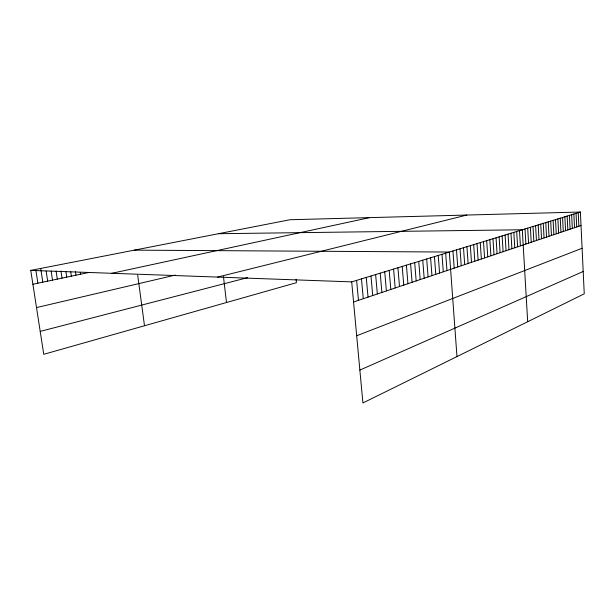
<?xml version="1.0" encoding="UTF-8"?>
<svg xmlns="http://www.w3.org/2000/svg" width="615" height="615" viewBox="0 0 615 615"><rect width="100%" height="100%" fill="white"/><g stroke="black" fill="none" stroke-linecap="round" stroke-linejoin="round"><path stroke-width="0.92" d="M359.86 370.092L583.197 271.484M356.685 335.759L582.098 248.26M353.556 301.98L581.021 225.513M351.695 281.878L580.383 212.029L584.25 293.824L362.911 402.971L351.695 281.878L30.75 270.392L43.757 354.309L296.43 282.692L296.076 279.256M40.206 331.4L247.684 277.626M217.595 277.081L466.885 215.042M36.516 307.577L175.175 275.105M111.83 273.291L369.638 217.618M32.895 284.238L89.506 272.36M30.75 270.392L289.919 219.739L580.383 212.029M218.41 233.715L522.289 229.772L527.685 321.714M134.347 250.144L449.334 252.05L456.976 356.585M35.893 270.331L37.876 283.192M46.156 271.13L47.678 281.132M40.705 268.447L42.804 282.154M56.08 271.007L57.295 279.118M51.145 271.069L52.513 280.117M65.928 271.784L66.72 277.142M60.962 270.946L62.03 278.126M75.414 271.407L75.968 275.197M70.717 271.722L71.371 276.166M80.25 272.36L80.527 274.244M137.714 275.228L144.494 325.758M223.46 276.665L226.497 302.511M361.474 278.887L363.273 298.713M356.623 280.371L358.453 300.335M366.263 277.427L368.031 297.114M375.634 274.567L377.333 293.985M370.983 275.989L372.713 295.538M384.736 271.784L386.389 290.941M380.216 273.168L381.892 292.456M393.592 269.078L395.184 287.989M389.195 270.423L390.817 289.457M402.21 266.449L403.748 285.106M397.928 267.756L399.496 286.536M410.589 263.889L412.081 282.308M406.423 265.157L407.937 283.7M418.746 261.398L420.191 279.579M414.695 262.636L416.163 280.932M426.695 258.969L428.086 276.927M422.751 260.176L424.166 278.241M434.436 256.601L435.789 274.336M430.592 257.777L431.961 275.62M445.683 253.172L446.967 270.577M441.985 254.303L443.284 271.815M438.234 255.44L439.564 273.068M452.948 250.951L454.193 268.148M460.028 248.791L461.235 265.78M456.507 249.859L457.737 266.956M470.329 245.639L471.482 262.336M466.939 246.677L468.107 263.474M463.502 247.722L464.694 264.619M480.261 242.61L481.361 259.015M476.994 243.609L478.109 260.107M473.681 244.616L474.811 261.214M486.688 240.642L487.757 256.862M483.498 241.618L484.582 257.931M496.051 237.782L497.074 253.734M492.969 238.728L494.006 254.764M489.848 239.681L490.901 255.809M505.099 235.022L506.068 250.712M502.117 235.929L503.108 251.704M499.103 236.852L500.103 252.711M513.84 232.355L514.77 247.784M510.957 233.231L511.903 248.752M508.044 234.123L509.005 249.721M519.506 230.617L520.405 245.892M516.685 231.478L517.607 246.83M530.368 227.304L531.222 242.256M527.701 228.119L528.569 243.148M525.01 228.941L525.887 244.047M538.187 224.913L539.001 239.635M535.604 225.705L536.434 240.503M532.997 226.497L533.843 241.372M548.242 221.846L549.01 236.275M545.766 222.599L546.551 237.098M543.268 223.36L544.06 237.936M540.739 224.137L541.546 238.781M555.514 219.624L556.252 233.838M553.108 220.355L553.861 234.646M550.686 221.093L551.447 235.453M564.87 216.764L565.569 230.71M562.564 217.464L563.279 231.478M560.234 218.179L560.957 232.255M557.89 218.894L558.62 233.047M573.864 214.02L574.525 227.696M571.65 214.696L572.319 228.434M569.413 215.373L570.09 229.187M567.153 216.065L567.845 229.941M578.231 212.682L578.876 226.235M576.055 213.344L576.716 226.958"/></g></svg>
